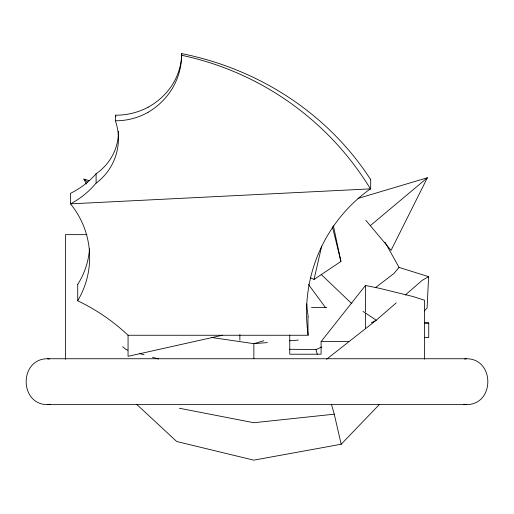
<?xml version="1.0" encoding="UTF-8"?>
<svg xmlns="http://www.w3.org/2000/svg" width="514" height="514" viewBox="0 0 514 514"><rect width="100%" height="100%" fill="white"/><g stroke="black" fill="none" stroke-linecap="round" stroke-linejoin="round"><path stroke-width="0.77" d="M385.018 242.184L399.031 267.415L428.618 276.654L427.089 308.072L424.32 310.899M310.469 277.791L314.048 279.443L321.687 246.077M357.962 198.443L427.385 177.76L391.045 250.369L365.756 220.23M289.761 335.083L289.761 354.21L321.089 354.21L321.089 341.611L365.441 285.469L379.454 288.309L413.121 296.559L424.538 300.247L424.538 359.164M399.031 267.415L393.923 273.499L375.695 287.493M136.692 404.364L176.713 441.513L253.781 460.152L341.187 444.244L379.505 404.364M396.217 302.887L376.261 320.216L326.608 359.228M405.295 295.01L422.232 280.31L428.618 276.654M370.311 225.652L427.385 177.76M314.048 279.443L340.93 261.459L333.4 225.781M148.154 112.238C158.068 106.469 166.414 98.219 172.351 88.408A67.398 67.398 0 0 0 181.705 55.538M148.154 107.182C157.92 101.836 166.324 94.133 172.351 84.765A67.398 63.395 0 0 0 181.705 53.848M371.352 322.818L376.261 320.216L363.012 311.439M289.51 349.269L315.962 349.591L321.809 347.001M263.843 340.718L253.858 343.673L211.273 337.422M222.421 335.256L128.057 356.324L128.057 335.256L307.982 335.256L307.982 316.945M47.32 358.74C19.121 358.952 19.121 404.409 47.32 404.627L466.68 404.627C494.879 404.409 494.879 358.952 466.68 358.74L47.32 358.74L49.421 359.029M47.32 404.627L50.121 404.235M464.579 359.029L466.68 358.74M341.187 444.244L334.261 414.181L253.781 422.726L179.386 408.251M267.376 342.581L253.858 343.673L253.858 358.663M289.645 340.782L298.39 340.069M86.86 234.647L65.471 234.647L65.471 359.305M424.538 322.972L428.74 322.972L428.74 337.544L424.538 337.544M424.538 323.004L428.74 323.004M321.089 341.611L348.807 341.611M311.561 307.366L326.801 307.462M463.879 404.235L466.68 404.627M127.87 350.156L126.335 349.713L122.576 346.719M139.39 353.465L144.004 354.795M152.452 357.224L158.601 358.99M86.403 184.057L83.91 179.071L89.25 180.665M83.91 179.071L87.592 182.162M321.173 274.47L351.91 303.755M308.426 284.409L325.503 307.584M315.962 349.591L317.273 354.204M331.427 404.184L334.261 414.181M332.378 226.642L340.93 261.459M370.69 179.251L370.69 188.863L70.482 203.859A84.392 84.392 0 0 1 77.665 300.786M365.441 285.469L365.441 311.934M365.441 313.54L365.441 327.977M239.871 334.633L239.871 340.242M181.705 53.848L181.705 55.538M115.502 120.751L115.502 115.181A64.931 61.07 0 0 0 148.154 107.175M96.105 173.777L96.105 183.048A84.225 84.225 0 0 1 70.489 203.865L70.482 193.354A84.225 79.22 0 0 0 96.105 173.777A55.171 51.888 0 0 0 118.413 131.327M77.73 284.557L77.73 300.818A195.712 195.712 0 0 1 128.05 335.263M181.757 53.623A291.875 274.534 0 0 1 370.504 179.36M308.227 335.218A151.861 151.861 0 0 1 370.581 188.715M115.393 120.784A55.171 55.171 0 0 1 96.15 183.1M115.393 115.22A55.171 51.888 0 0 1 115.913 116.704M89.475 248.924A84.392 79.381 0 0 1 77.665 284.518M308.227 316.907A151.861 142.834 0 0 1 306.787 303.819M181.757 55.3A291.875 291.875 0 0 1 370.504 188.979M148.154 112.238A64.931 64.931 0 0 1 115.502 120.758"/></g></svg>
